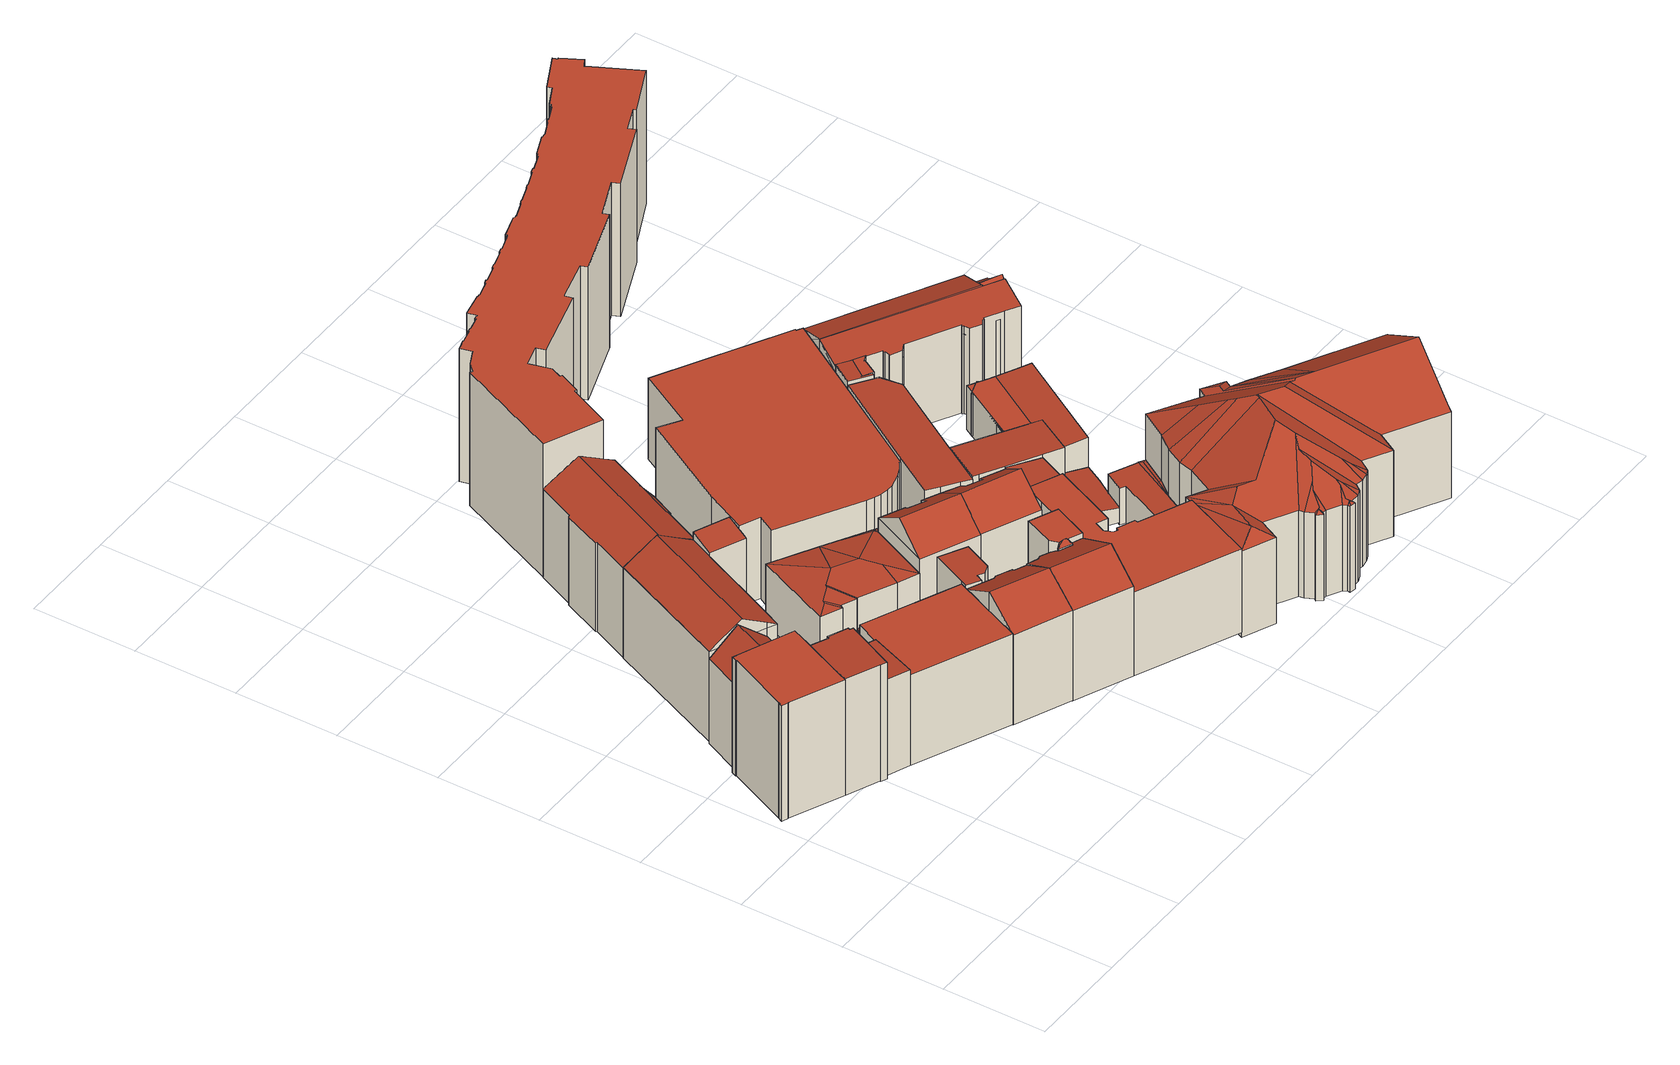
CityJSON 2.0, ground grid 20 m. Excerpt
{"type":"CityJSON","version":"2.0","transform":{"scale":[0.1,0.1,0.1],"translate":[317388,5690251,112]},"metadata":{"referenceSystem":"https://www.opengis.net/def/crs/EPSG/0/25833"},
"CityObjects":{
"building1":{"type":"Building","attributes":{"Gemeindeschluessel":14713000,"Geometrietyp2DReferenz":"3000","function":"31001_9998","roofType":"9999"},"children":["building1-1","building1-2","building1-3","building1-4"]},
"building1-1":{"type":"BuildingPart","attributes":{"Dachtyp_tdc":"tdcPolyFlatRoof","Dachneigung":0,"QualitaetDacherkennung":44,"Geometrietyp2DReferenz":"3000","roofType":"1000","measuredHeight":24.55},"parents":["building1"],"geometry":[{"type":"MultiSurface","lod":"2","boundaries":[[[0,1,2,3]],[[1,4,5,2]],[[4,6,7,5]],[[6,8,9,7]],[[8,10,11,9]],[[10,12,13,11]],[[12,14,15,13]],[[14,16,17,15]],[[16,18,19,20,17]],[[16,14,12,10,8,6,4,1,0,21,22,23,18]],[[20,24,25,3,2,5,7,9,11,13,15,17]],[[23,22,26,25,24,27]],[[27,28,19,18,23]],[[27,24,20,19]],[[27,19,28]],[[21,26,22]],[[3,25,26,21,0]]],"semantics":{"surfaces":[{"type":"WallSurface"},{"type":"RoofSurface"},{"type":"GroundSurface"},{"type":"ClosureSurface"}],"values":[0,0,0,0,0,0,0,0,0,1,2,0,0,3,3,0,3]}}]},
"building1-2":{"type":"BuildingPart","attributes":{"Dachtyp_tdc":"tdcGableRoof","Dachneigung":41.29,"QualitaetDacherkennung":64,"Geometrietyp2DReferenz":"3000","roofType":"3100","measuredHeight":22.86},"parents":["building1"],"geometry":[{"type":"MultiSurface","lod":"2","boundaries":[[[19,29,30,20]],[[29,31,32,30]],[[31,27,24,32]],[[31,29,33]],[[29,19,28,33]],[[27,31,33,28]],[[20,30,32,24]],[[20,24,27,19]],[[19,27,28]]],"semantics":{"surfaces":[{"type":"WallSurface"},{"type":"RoofSurface"},{"type":"GroundSurface"},{"type":"ClosureSurface"}],"values":[0,0,0,0,1,1,2,3,3]}}]},
"building1-3":{"type":"BuildingPart","attributes":{"Dachtyp_tdc":"tdcPolyFlatRoof","Dachneigung":3.99,"QualitaetDacherkennung":60,"Geometrietyp2DReferenz":"3000","roofType":"2100","measuredHeight":20.36},"parents":["building1"],"geometry":[{"type":"MultiSurface","lod":"2","boundaries":[[[34,35,36,37]],[[35,38,39,36]],[[38,40,41,39]],[[40,38,35,34]],[[37,36,39,41]],[[34,37,41,40]]],"semantics":{"surfaces":[{"type":"WallSurface"},{"type":"RoofSurface"},{"type":"GroundSurface"},{"type":"ClosureSurface"}],"values":[0,0,0,1,2,3]}}]},
"building1-4":{"type":"BuildingPart","attributes":{"Dachtyp_tdc":"tdcPolyFlatRoof","Dachneigung":3.38,"QualitaetDacherkennung":65,"Geometrietyp2DReferenz":"3000","roofType":"2100","measuredHeight":24.76},"parents":["building1"],"geometry":[{"type":"MultiSurface","lod":"2","boundaries":[[[26,42,43,25]],[[42,44,45,43]],[[44,46,47,45]],[[46,48,49,47]],[[48,50,34,37,49]],[[51,52,53,41,40]],[[52,54,55,53]],[[54,56,57,55]],[[56,58,0,3,57]],[[58,56,54,52,51,50,48,46,44,42,26,21]],[[25,43,45,47,49,37,41,53,55,57,3]],[[40,34,50,51]],[[40,41,37,34]],[[21,0,58]],[[26,25,3,0,21]]],"semantics":{"surfaces":[{"type":"WallSurface"},{"type":"RoofSurface"},{"type":"GroundSurface"},{"type":"ClosureSurface"}],"values":[0,0,0,0,0,0,0,0,0,1,2,0,3,0,3]}}]},
"building2":{"type":"Building","attributes":{"Gemeindeschluessel":14713000,"Geometrietyp2DReferenz":"3000","function":"31001_9998","roofType":"9999"},"children":["building2-1","building2-2"]},
"building2-1":{"type":"BuildingPart","attributes":{"Dachtyp_tdc":"tdcGableRoof","Dachneigung":30.17,"QualitaetDacherkennung":68,"Geometrietyp2DReferenz":"3000","roofType":"3100","measuredHeight":23.19},"parents":["building2"],"geometry":[{"type":"MultiSurface","lod":"2","boundaries":[[[59,60,61,62]],[[63,64,65,66]],[[64,67,68,65]],[[67,69,70,68]],[[69,71,72,70]],[[71,59,62,72]],[[73,74,75,76]],[[77,78,63,60,76,75,79]],[[67,77,79,69]],[[69,79,75,74,71]],[[63,78,64]],[[64,78,77,67]],[[71,74,73,59]],[[59,73,76,60]],[[62,61,66,65,68,70,72]],[[66,61,60,63]]],"semantics":{"surfaces":[{"type":"WallSurface"},{"type":"RoofSurface"},{"type":"GroundSurface"},{"type":"ClosureSurface"}],"values":[0,0,0,0,0,0,1,1,0,0,0,0,0,0,2,3]}}]},
"building2-2":{"type":"BuildingPart","attributes":{"Dachtyp_tdc":"tdcPolyFlatRoof","Dachneigung":10.16,"QualitaetDacherkennung":54,"Geometrietyp2DReferenz":"3000","roofType":"2100","measuredHeight":20.87},"parents":["building2"],"geometry":[{"type":"MultiSurface","lod":"2","boundaries":[[[80,81,82,61,60]],[[81,83,84,82]],[[83,85,86,84]],[[85,87,88,86]],[[87,89,63,66,88]],[[89,87,85,83,81,80]],[[61,82,84,86,88,66]],[[60,63,89,80]],[[60,61,66,63]]],"semantics":{"surfaces":[{"type":"WallSurface"},{"type":"RoofSurface"},{"type":"GroundSurface"},{"type":"ClosureSurface"}],"values":[0,0,0,0,0,1,2,0,3]}}]},
"building3":{"type":"Building","attributes":{"Gemeindeschluessel":14713000,"Geometrietyp2DReferenz":"3000","function":"31001_9998","roofType":"9999"},"children":["building3-1","building3-2"]},
"building3-1":{"type":"BuildingPart","attributes":{"Dachtyp_tdc":"tdcPolyFlatRoof","Dachneigung":0,"QualitaetDacherkennung":59,"Geometrietyp2DReferenz":"3000","roofType":"1000","measuredHeight":19.38},"parents":["building3"],"geometry":[{"type":"MultiSurface","lod":"2","boundaries":[[[90,91,92,93]],[[91,94,39,92]],[[94,95,36,39]],[[95,96,97,98,36]],[[99,100,101,102,103]],[[100,90,93,101]],[[100,99,96,95,94,91,90]],[[93,92,39,36,98,102,101]],[[103,97,96,99]],[[103,102,98,97]]],"semantics":{"surfaces":[{"type":"WallSurface"},{"type":"RoofSurface"},{"type":"GroundSurface"},{"type":"ClosureSurface"}],"values":[0,0,0,0,0,0,1,2,0,3]}}]},
"building3-2":{"type":"BuildingPart","attributes":{"Dachtyp_tdc":"tdcFreeFormRoof","Dachneigung":74.97,"QualitaetDacherkennung":23,"Geometrietyp2DReferenz":"3000","roofType":"5000","measuredHeight":18.28},"parents":["building3"],"geometry":[{"type":"MultiSurface","lod":"2","boundaries":[[[104,105,106,107]],[[105,103,102,106]],[[97,108,109,98]],[[108,104,107,109]],[[110,108,97]],[[111,112,110,97,103]],[[111,103,105]],[[112,111,105,104]],[[110,112,104,108]],[[107,106,102,98,109]],[[98,102,103,97]]],"semantics":{"surfaces":[{"type":"WallSurface"},{"type":"RoofSurface"},{"type":"GroundSurface"},{"type":"ClosureSurface"}],"values":[0,0,0,0,0,1,1,1,1,2,3]}}]},
"building4":{"type":"Building","attributes":{"Gemeindeschluessel":14713000,"Geometrietyp2DReferenz":"3000","function":"31001_9998","roofType":"9999"},"children":["building4-1","building4-2"]},
"building4-1":{"type":"BuildingPart","attributes":{"Dachtyp_tdc":"tdcGableRoof","Dachneigung":31.25,"QualitaetDacherkennung":63,"Geometrietyp2DReferenz":"3000","roofType":"3100","measuredHeight":23.43},"parents":["building4"],"geometry":[{"type":"MultiSurface","lod":"2","boundaries":[[[113,114,115,116]],[[114,117,118,115]],[[117,119,120,118]],[[119,121,122,120]],[[121,123,124,122]],[[123,125,126,124]],[[125,127,128,126]],[[127,129,130,128]],[[129,131,132,130]],[[131,133,134,132]],[[135,113,116,136]],[[131,129,127,125]],[[125,123,121,119,117,114,113,135,133,131]],[[116,115,118,120,122,124,126,128,130,132,134,136]],[[136,134,133,135]]],"semantics":{"surfaces":[{"type":"WallSurface"},{"type":"RoofSurface"},{"type":"GroundSurface"},{"type":"ClosureSurface"}],"values":[0,0,0,0,0,0,0,0,0,0,0,1,1,2,3]}}]},
"building4-2":{"type":"BuildingPart","attributes":{"Dachtyp_tdc":"tdcPolyFlatRoof","Dachneigung":3.69,"QualitaetDacherkennung":43,"Geometrietyp2DReferenz":"3000","roofType":"2100","measuredHeight":19.86},"parents":["building4"],"geometry":[{"type":"MultiSurface","lod":"2","boundaries":[[[137,138,139,140]],[[138,141,142,139]],[[141,143,144,142]],[[143,145,135,136,144]],[[146,147,148,134,133]],[[147,149,150,148]],[[149,137,140,150]],[[149,147,146,145,143,141,138,137]],[[140,139,142,144,136,134,148,150]],[[133,135,145,146]],[[133,134,136,135]]],"semantics":{"surfaces":[{"type":"WallSurface"},{"type":"RoofSurface"},{"type":"GroundSurface"},{"type":"ClosureSurface"}],"values":[0,0,0,0,0,0,0,1,2,0,3]}}]},
"building5":{"type":"Building","attributes":{"Gemeindeschluessel":14713000,"Geometrietyp2DReferenz":"3000","function":"31001_9998","roofType":"9999"},"children":["building5-1","building5-2"]},
"building5-1":{"type":"BuildingPart","attributes":{"Dachtyp_tdc":"tdcGableRoof","Dachneigung":29.19,"QualitaetDacherkennung":78,"Geometrietyp2DReferenz":"3000","roofType":"3100","measuredHeight":22.83},"parents":["building5"],"geometry":[{"type":"MultiSurface","lod":"2","boundaries":[[[151,152,153,154]],[[152,155,156,153]],[[157,158,159,160,161,162,163,164]],[[164,165,166,167,155,152,151,157]],[[156,168,169,170,171,172,173,174,175,176,177,178,154,153]],[[166,165,170,169,179]],[[165,164,171,170]],[[164,163,172,171]],[[163,162,173,172]],[[162,161,174,173]],[[161,160,175,174]],[[160,159,176,175]],[[159,158,177,176]],[[158,157,178,177]],[[157,151,154,178]],[[167,168,156,155]],[[166,179,167]],[[179,169,168,167]]],"semantics":{"surfaces":[{"type":"WallSurface"},{"type":"RoofSurface"},{"type":"GroundSurface"},{"type":"ClosureSurface"}],"values":[0,0,1,1,2,0,0,0,0,0,0,0,0,0,0,3,0,3]}}]},
"building5-2":{"type":"BuildingPart","attributes":{"Dachtyp_tdc":"tdcPolyFlatRoof","Dachneigung":50.46,"QualitaetDacherkennung":59,"Geometrietyp2DReferenz":"3000","roofType":"2100","measuredHeight":18.9},"parents":["building5"],"geometry":[{"type":"MultiSurface","lod":"2","boundaries":[[[180,181,182,183]],[[181,179,169,182]],[[155,184,156]],[[184,185,186,156]],[[185,187,188,186]],[[187,189,190,188]],[[189,191,192,190]],[[191,180,183,192]],[[191,189,187,185,184,155,167,179,181,180]],[[183,182,169,168,156,186,188,190,192]],[[168,169,179,167]],[[156,168,167,155]]],"semantics":{"surfaces":[{"type":"WallSurface"},{"type":"RoofSurface"},{"type":"GroundSurface"},{"type":"ClosureSurface"}],"values":[0,0,0,0,0,0,0,0,1,2,3,3]}}]},
"building6":{"type":"Building","attributes":{"Dachtyp_tdc":"tdcPolyFlatRoof","Gemeindeschluessel":14713000,"Dachneigung":10.95,"QualitaetDacherkennung":73,"Geometrietyp2DReferenz":"3000","function":"31001_9998","roofType":"2100","measuredHeight":4.01},"geometry":[{"type":"MultiSurface","lod":"2","boundaries":[[[193,194,195,196]],[[194,197,198,195]],[[197,199,200,198]],[[199,201,202,200]],[[201,193,196,202]],[[201,199,197,194,193]],[[196,195,198,200,202]]],"semantics":{"surfaces":[{"type":"WallSurface"},{"type":"RoofSurface"},{"type":"GroundSurface"}],"values":[0,0,0,0,0,1,2]}}]},
"building7":{"type":"Building","attributes":{"Dachtyp_tdc":"tdcFreeFormRoof","Gemeindeschluessel":14713000,"Dachneigung":10.77,"QualitaetDacherkennung":21,"Geometrietyp2DReferenz":"3000","function":"31001_9998","roofType":"5000","measuredHeight":14.14},"geometry":[{"type":"MultiSurface","lod":"2","boundaries":[[[203,204,205,198]],[[204,206,207,205]],[[206,208,209,207]],[[208,210,211,209]],[[210,212,213,211]],[[212,214,215,213]],[[214,216,217,215]],[[216,218,219,217]],[[218,220,221,219]],[[220,222,223,221]],[[222,224,200,223]],[[224,203,198,200]],[[225,226,227,224,222]],[[228,225,222,220]],[[228,220,218]],[[218,225,228]],[[216,225,218]],[[216,226,225]],[[216,229,226]],[[229,216,214]],[[230,231,232,233,229,214,212]],[[230,212,210]],[[231,230,210,208]],[[232,231,208,206]],[[233,232,206,204]],[[227,226,229,233,204,203]],[[227,203,224]],[[198,205,207,209,211,213,215,217,219,221,223,200]]],"semantics":{"surfaces":[{"type":"WallSurface"},{"type":"RoofSurface"},{"type":"GroundSurface"}],"values":[0,0,0,0,0,0,0,0,0,0,0,0,1,1,1,1,1,1,1,1,1,1,1,1,1,1,1,2]}}]},
"building8":{"type":"Building","attributes":{"Gemeindeschluessel":14713000,"Geometrietyp2DReferenz":"3000","function":"31001_9998","roofType":"9999"},"children":["building8-1","building8-2"]},
"building8-1":{"type":"BuildingPart","attributes":{"Dachtyp_tdc":"tdcPolyFlatRoof","Dachneigung":0,"QualitaetDacherkennung":51,"Geometrietyp2DReferenz":"3000","roofType":"1000","measuredHeight":19.72},"parents":["building8"],"geometry":[{"type":"MultiSurface","lod":"2","boundaries":[[[234,235,236,237]],[[235,238,239,240,236]],[[241,242,243]],[[241,244,245,242]],[[244,246,247,245]],[[246,234,237,247]],[[246,244,241,238,235,234]],[[237,236,240,242,245,247]],[[243,239,238,241]],[[243,242,240,239]]],"semantics":{"surfaces":[{"type":"WallSurface"},{"type":"RoofSurface"},{"type":"GroundSurface"},{"type":"ClosureSurface"}],"values":[0,0,0,0,0,0,1,2,0,3]}}]},
"building8-2":{"type":"BuildingPart","attributes":{"Dachtyp_tdc":"tdcGableRoof","Dachneigung":29.68,"QualitaetDacherkennung":62,"Geometrietyp2DReferenz":"3000","roofType":"3100","measuredHeight":23.54},"parents":["building8"],"geometry":[{"type":"MultiSurface","lod":"2","boundaries":[[[248,249,250,251]],[[249,252,253,250]],[[252,254,255,253]],[[254,256,257,255]],[[256,258,259,257]],[[258,243,242,259]],[[239,260,261,240]],[[260,262,263,261]],[[262,264,265,263]],[[264,266,267,265]],[[266,268,269,267]],[[268,270,271,269]],[[270,248,251,271]],[[266,264,262,260]],[[260,239,243,258,256,254,252,249,248,270,268,266]],[[251,250,253,255,257,259,242,240,261,263,265,267,269,271]],[[240,242,243,239]]],"semantics":{"surfaces":[{"type":"WallSurface"},{"type":"RoofSurface"},{"type":"GroundSurface"},{"type":"ClosureSurface"}],"values":[0,0,0,0,0,0,0,0,0,0,0,0,0,1,1,2,3]}}]},
"building9":{"type":"Building","attributes":{"Dachtyp_tdc":"tdcFreeFormRoof","Gemeindeschluessel":14713000,"Dachneigung":52.83,"QualitaetDacherkennung":19,"Geometrietyp2DReferenz":"3000","function":"31001_9998","roofType":"5000","measuredHeight":20.57},"geometry":[{"type":"MultiSurface","lod":"2","boundaries":[[[244,241,272,273]],[[241,274,275,272]],[[274,276,277,275]],[[276,278,279,277]],[[278,244,273,279]],[[280,278,276]],[[281,282,280,276,274]],[[281,274,241]],[[282,281,241,244]],[[280,282,244,278]],[[273,272,275,277,279]]],"semantics":{"surfaces":[{"type":"WallSurface"},{"type":"RoofSurface"},{"type":"GroundSurface"}],"values":[0,0,0,0,0,1,1,1,1,1,2]}}]},
"building10":{"type":"Building","attributes":{"Dachtyp_tdc":"tdcFreeFormRoof","Gemeindeschluessel":14713000,"Dachneigung":35.75,"QualitaetDacherkennung":71,"Geometrietyp2DReferenz":"3000","function":"31001_9998","roofType":"5000","measuredHeight":20.52},"geometry":[{"type":"MultiSurface","lod":"2","boundaries":[[[283,284,285,286]],[[284,287,288,285]],[[287,289,290,288]],[[289,291,292,290]],[[291,293,294,292]],[[293,295,296,294]],[[295,297,298,296]],[[297,299,300,298]],[[299,301,302,300]],[[301,283,286,302]],[[297,303,304,299]],[[303,295,293,291,289,287,284,283,301,304]],[[301,299,304]],[[297,295,303]],[[286,285,288,290,292,294,296,298,300,302]]],"semantics":{"surfaces":[{"type":"WallSurface"},{"type":"RoofSurface"},{"type":"GroundSurface"}],"values":[0,0,0,0,0,0,0,0,0,0,1,1,0,0,2]}}]},
"building11":{"type":"Building","attributes":{"Dachtyp_tdc":"tdcGableRoof","Gemeindeschluessel":14713000,"Dachneigung":0,"QualitaetDacherkennung":0,"Geometrietyp2DReferenz":"3000","BezugspunktDach":"2000","function":"31001_9998","measuredHeight":17.87},"geometry":[{"type":"MultiSurface","lod":"2","boundaries":[[[305,306,307,308,309,310,311,312,313,314,315,316,317,318,319]],[[319,318,320,321]],[[318,317,322,320]],[[317,316,323,322]],[[316,315,324,323]],[[315,314,325,324]],[[314,313,326,325]],[[313,312,327,326]],[[312,311,328,327]],[[311,310,329,328]],[[310,309,330,329]],[[309,308,263,330]],[[308,307,236,263]],[[307,306,331,236]],[[306,305,332,331]],[[305,319,321,332]],[[321,320,322,323,324,325,326,327,328,329,330,263,236,331,332]]],"semantics":{"surfaces":[{"type":"RoofSurface"},{"type":"WallSurface"},{"type":"GroundSurface"}],"values":[0,1,1,1,1,1,1,1,1,1,1,1,1,1,1,1,2]}}]},
"building12":{"type":"Building","attributes":{"Dachtyp_tdc":"tdcFreeFormRoof","Gemeindeschluessel":14713000,"Dachneigung":34.62,"QualitaetDacherkennung":72,"Geometrietyp2DReferenz":"3000","function":"31001_9998","roofType":"5000","measuredHeight":20.4},"geometry":[{"type":"MultiSurface","lod":"2","boundaries":[[[333,334,335,336]],[[334,337,338,335]],[[337,339,340,338]],[[339,341,342,340]],[[341,343,344,342]],[[343,345,346,344]],[[345,347,348,346]],[[347,349,350,348]],[[349,333,336,350]],[[345,343,351,352,303]],[[353,354,355,356,295,303,352,357]],[[337,353,357,339]],[[339,357,352,351,341]],[[345,303,295,347]],[[347,295,356,349]],[[349,356,355,333]],[[334,354,353,337]],[[341,351,343]],[[333,355,354,334]],[[336,335,338,340,342,344,346,348,350]]],"semantics":{"surfaces":[{"type":"WallSurface"},{"type":"RoofSurface"},{"type":"GroundSurface"}],"values":[0,0,0,0,0,0,0,0,0,1,1,0,0,0,0,0,0,0,0,2]}}]},
"building13":{"type":"Building","attributes":{"Dachtyp_tdc":"tdcPolyFlatRoof","Gemeindeschluessel":14713000,"Dachneigung":0,"QualitaetDacherkennung":45,"Geometrietyp2DReferenz":"3000","function":"31001_2461","roofType":"1000","measuredHeight":17.21},"geometry":[{"type":"MultiSurface","lod":"2","boundaries":[[[358,359,360,361]],[[359,362,363,360]],[[362,364,365,363]],[[364,366,367,365]],[[366,368,369,367]],[[368,370,371,369]],[[370,372,373,371]],[[372,374,375,373]],[[374,376,377,375]],[[376,378,379,377]],[[378,380,381,379]],[[380,382,383,381]],[[382,384,385,383]],[[384,386,387,385]],[[386,388,389,387]],[[388,390,391,389]],[[390,392,393,391]],[[392,394,395,393]],[[394,358,361,395]],[[394,392,390,388,386,384,382,380,378,376,374,372,370,368,366,364,362,359,358]],[[361,360,363,365,367,369,371,373,375,377,379,381,383,385,387,389,391,393,395]]],"semantics":{"surfaces":[{"type":"WallSurface"},{"type":"RoofSurface"},{"type":"GroundSurface"}],"values":[0,0,0,0,0,0,0,0,0,0,0,0,0,0,0,0,0,0,0,1,2]}}]},
"building14":{"type":"Building","attributes":{"Dachtyp_tdc":"tdcPolyFlatRoof","Gemeindeschluessel":14713000,"Dachneigung":4.8,"QualitaetDacherkennung":75,"Geometrietyp2DReferenz":"3000","function":"31001_9998","roofType":"2100","measuredHeight":17.57},"geometry":[{"type":"MultiSurface","lod":"2","boundaries":[[[396,397,398,399]],[[397,400,321,398]],[[400,401,332,321]],[[401,396,399,332]],[[401,400,397,396]],[[399,398,321,332]]],"semantics":{"surfaces":[{"type":"WallSurface"},{"type":"RoofSurface"},{"type":"GroundSurface"}],"values":[0,0,0,0,1,2]}}]},
"building15":{"type":"Building","attributes":{"Gemeindeschluessel":14713000,"Geometrietyp2DReferenz":"3000","function":"31001_3211","roofType":"9999"},"children":["building15-1","building15-2"]},
"building15-1":{"type":"BuildingPart","attributes":{"Dachtyp_tdc":"tdcPolyFlatRoof","Dachneigung":5.21,"QualitaetDacherkennung":65,"Geometrietyp2DReferenz":"3000","roofType":"2100","measuredHeight":8.31},"parents":["building15"],"geometry":[{"type":"MultiSurface","lod":"2","boundaries":[[[402,403,404,405,406,407,408,409,410]],[[411,412,404,403]],[[412,413,405,404]],[[413,414,406,405]],[[414,415,407,406]],[[415,416,408,407]],[[416,417,409,408]],[[417,418,410,409]],[[418,419,402,410]],[[418,417,416,415,414,413,412,411,419]],[[403,402,419,411]]],"semantics":{"surfaces":[{"type":"GroundSurface"},{"type":"WallSurface"},{"type":"RoofSurface"},{"type":"ClosureSurface"}],"values":[0,1,1,1,1,1,1,1,1,2,3]}}]},
"building15-2":{"type":"BuildingPart","attributes":{"Dachtyp_tdc":"tdcFreeFormRoof","Dachneigung":14.09,"QualitaetDacherkennung":25,"Geometrietyp2DReferenz":"3000","roofType":"5000","measuredHeight":8.42},"parents":["building15"],"geometry":[{"type":"MultiSurface","lod":"2","boundaries":[[[420,421,422,402,419]],[[421,423,424,422]],[[423,425,411,403,424]],[[426,425,423]],[[427,426,423,421]],[[427,421,420]],[[426,427,420,425]],[[402,422,424,403]],[[419,411,425,420]],[[419,402,403,411]]],"semantics":{"surfaces":[{"type":"WallSurface"},{"type":"RoofSurface"},{"type":"GroundSurface"},{"type":"ClosureSurface"}],"values":[0,0,0,1,1,1,1,2,0,3]}}]},
"building16":{"type":"Building","attributes":{"Dachtyp_tdc":"tdcPolyFlatRoof","Gemeindeschluessel":14713000,"Dachneigung":6.51,"QualitaetDacherkennung":71,"Geometrietyp2DReferenz":"3000","function":"31001_9998","roofType":"2100","measuredHeight":4.11},"geometry":[{"type":"MultiSurface","lod":"2","boundaries":[[[428,429,430,431]],[[429,432,433,430]],[[432,434,435,433]],[[434,436,437,435]],[[436,438,439,437]],[[438,440,441,439]],[[440,428,431,441]],[[440,438,436,434,432,429,428]],[[431,430,433,435,437,439,441]]],"semantics":{"surfaces":[{"type":"WallSurface"},{"type":"RoofSurface"},{"type":"GroundSurface"}],"values":[0,0,0,0,0,0,0,1,2]}}]},
"building17":{"type":"Building","attributes":{"Gemeindeschluessel":14713000,"Geometrietyp2DReferenz":"3000","function":"31001_9998","roofType":"9999"},"children":["building17-1","building17-2","building17-3","building17-4","building17-5","building17-6"]},
"building17-1":{"type":"BuildingPart","attributes":{"Dachtyp_tdc":"tdcPolyFlatRoof","Dachneigung":2.87,"QualitaetDacherkennung":60,"Geometrietyp2DReferenz":"3000","roofType":"2100","measuredHeight":8.93},"parents":["building17"],"geometry":[{"type":"MultiSurface","lod":"2","boundaries":[[[442,443,444,445]],[[443,446,447,444]],[[446,448,449,447]],[[448,450,451,449]],[[448,446,443,442,452,450]],[[451,453,445,444,447,449]],[[452,453,451,450]],[[442,445,453,452]]],"semantics":{"surfaces":[{"type":"WallSurface"},{"type":"RoofSurface"},{"type":"GroundSurface"},{"type":"ClosureSurface"}],"values":[0,0,0,0,1,2,3,3]}}]},
"building17-2":{"type":"BuildingPart","attributes":{"Dachtyp_tdc":"tdcPolyFlatRoof","Dachneigung":4.31,"QualitaetDacherkennung":75,"Geometrietyp2DReferenz":"3000","roofType":"2100","measuredHeight":19.09},"parents":["building17"],"geometry":[{"type":"MultiSurface","lod":"2","boundaries":[[[454,455,456,457,458,459]],[[460,461,462,463]],[[461,464,465,466,462]],[[464,461,460,467,455,454]],[[458,457,463,462,466]],[[467,456,455]],[[460,463,457,456,467]],[[459,465,464,454]],[[459,458,466,465]]],"semantics":{"surfaces":[{"type":"WallSurface"},{"type":"RoofSurface"},{"type":"GroundSurface"},{"type":"ClosureSurface"}],"values":[0,0,0,1,2,0,3,0,3]}}]},
"building17-3":{"type":"BuildingPart","attributes":{"Dachtyp_tdc":"tdcGableRoof","Dachneigung":34.98,"QualitaetDacherkennung":58,"Geometrietyp2DReferenz":"3000","roofType":"3100","measuredHeight":19.78},"parents":["building17"],"geometry":[{"type":"MultiSurface","lod":"2","boundaries":[[[468,469,470,471]],[[472,473,474,475,476]],[[476,456,467,460,477,478,479,480,481,482,483,484,485,486,487,488,489,490,491,469,468,492,472]],[[470,493,494,495,496,497,498,499,500,501,502,503,504,505,506,507,463,457,508,509,510,511,512,513,471]],[[469,491,493,470]],[[491,490,494,493]],[[490,489,495,494]],[[489,488,496,495]],[[488,487,497,496]],[[487,486,498,497]],[[486,485,499,498]],[[485,484,500,499]],[[484,483,501,500]],[[483,482,502,501]],[[482,481,503,502]],[[481,480,504,503]],[[480,479,505,504]],[[479,478,506,505]],[[478,477,507,506]],[[477,460,463,507]],[[456,476,508,457]],[[476,475,509,508]],[[475,474,510,509]],[[474,473,511,510]],[[473,472,512,511]],[[472,492,513,512]],[[492,468,471,513]],[[457,463,460,467,456]]],"semantics":{"surfaces":[{"type":"WallSurface"},{"type":"RoofSurface"},{"type":"GroundSurface"},{"type":"ClosureSurface"}],"values":[0,1,1,2,0,0,0,0,0,0,0,0,0,0,0,0,0,0,0,0,0,0,0,0,0,0,0,3]}}]},
"building17-4":{"type":"BuildingPart","attributes":{"Dachtyp_tdc":"tdcPolyFlatRoof","Dachneigung":4.64,"QualitaetDacherkennung":63,"Geometrietyp2DReferenz":"3000","roofType":"2100","measuredHeight":18.33},"parents":["building17"],"geometry":[{"type":"MultiSurface","lod":"2","boundaries":[[[465,514,515,466]],[[514,516,517,515]],[[516,518,519,517]],[[520,521,522,523]],[[521,524,525,522]],[[524,526,527,525]],[[526,528,529,527]],[[528,459,458,529]],[[459,528,526,524,521,520,518,516,514,465]],[[466,515,517,519,523,522,525,527,529,458]],[[523,519,518,520]],[[465,466,458,459]]],"semantics":{"surfaces":[{"type":"WallSurface"},{"type":"RoofSurface"},{"type":"GroundSurface"},{"type":"ClosureSurface"}],"values":[0,0,0,0,0,0,0,0,1,2,3,3]}}]},
"building17-5":{"type":"BuildingPart","attributes":{"Dachtyp_tdc":"tdcPolyFlatRoof","Dachneigung":2.76,"QualitaetDacherkennung":51,"Geometrietyp2DReferenz":"3000","roofType":"2100","measuredHeight":18.22},"parents":["building17"],"geometry":[{"type":"MultiSurface","lod":"2","boundaries":[[[530,531,442,445,519,518]],[[532,533,534,453]],[[533,535,536,534]],[[535,537,538,536]],[[537,539,540,538]],[[539,541,520,523,540]],[[541,539,537,535,533,532,531,530]],[[519,445,453,534,536,538,540,523]],[[453,452,442,531,532]],[[453,445,442,452]],[[530,518,520,541]],[[518,519,523,520]]],"semantics":{"surfaces":[{"type":"WallSurface"},{"type":"RoofSurface"},{"type":"GroundSurface"},{"type":"ClosureSurface"}],"values":[0,0,0,0,0,0,1,2,0,3,0,3]}}]},
"building17-6":{"type":"BuildingPart","attributes":{"Dachtyp_tdc":"tdcPolyFlatRoof","Dachneigung":3.82,"QualitaetDacherkennung":76,"Geometrietyp2DReferenz":"3000","roofType":"2100","measuredHeight":9.48},"parents":["building17"],"geometry":[{"type":"MultiSurface","lod":"2","boundaries":[[[450,542,543,451]],[[542,544,545,543]],[[544,546,547,545]],[[546,548,549,547]],[[548,452,453,549]],[[548,546,544,542,450,452]],[[451,543,545,547,549,453]],[[450,451,453,452]]],"semantics":{"surfaces":[{"type":"WallSurface"},{"type":"RoofSurface"},{"type":"GroundSurface"},{"type":"ClosureSurface"}],"values":[0,0,0,0,0,1,2,3]}}]},
"building18":{"type":"Building","attributes":{"Dachtyp_tdc":"tdcPolyFlatRoof","Gemeindeschluessel":14713000,"Dachneigung":0,"QualitaetDacherkennung":30,"Geometrietyp2DReferenz":"3000","function":"31001_9998","roofType":"1000","measuredHeight":28.29},"geometry":[{"type":"MultiSurface","lod":"2","boundaries":[[[550,551,552,553]],[[551,554,555,552]],[[554,556,557,555]],[[556,558,559,557]],[[558,560,561,559]],[[560,562,563,561]],[[562,564,565,563]],[[564,566,567,565]],[[566,568,569,567]],[[568,570,571,569]],[[570,572,573,571]],[[572,574,575,573]],[[574,576,577,575]],[[576,578,579,577]],[[578,580,581,579]],[[580,582,583,581]],[[582,584,585,583]],[[582,580,578,576,574,572,570,568,566,564,562,560,558,556,554,551,550,586,587,588,589,590,591,592,593,594,595,596,597,598,599,600,601,602,603,604,605,606,607,608,609,610,611,612,613,614,615,616,617,618,619,620,621,622,623,624,625,626,627,628,629,630,631,632,633,634,635,636,637,638,639,640,641,642,643,644,645,646,647,648,649,650,651,652,653,654,655,656,657,658,659,660,661,662,663,664,665,666,667,668,584]],[[585,669,670,671,672,673,674,675,676,677,678,679,680,681,682,683,684,685,686,687,688,689,690,691,692,693,694,695,696,697,698,699,700,701,702,703,704,705,706,707,708,709,710,711,712,713,714,715,716,717,718,719,720,721,722,723,724,725,726,727,728,729,730,731,732,733,734,735,736,737,738,739,740,741,742,743,744,745,746,747,748,749,750,751,553,552,555,557,559,561,563,565,567,569,571,573,575,577,579,581,583]],[[627,626,711,710]],[[626,625,712,711]],[[625,624,713,712]],[[624,623,714,713]],[[623,622,715,714]],[[622,621,716,715]],[[621,620,717,716]],[[620,619,718,717]],[[619,618,719,718]],[[618,617,720,719]],[[617,616,721,720]],[[616,615,722,721]],[[615,614,723,722]],[[614,613,724,723]],[[613,612,725,724]],[[612,611,726,725]],[[611,610,727,726]],[[610,609,728,727]],[[609,608,729,728]],[[608,607,730,729]],[[607,606,731,730]],[[606,605,732,731]],[[605,604,733,732]],[[604,603,734,733]],[[603,602,735,734]],[[602,601,736,735]],[[601,600,737,736]],[[600,599,738,737]],[[599,598,739,738]],[[598,597,740,739]],[[597,596,741,740]],[[596,595,742,741]],[[595,594,743,742]],[[594,593,744,743]],[[593,592,745,744]],[[592,591,746,745]],[[591,590,747,746]],[[590,589,748,747]],[[589,588,749,748]],[[584,668,669,585]],[[668,667,670,669]],[[667,666,671,670]],[[666,665,672,671]],[[665,664,673,672]],[[664,663,674,673]],[[663,662,675,674]],[[662,661,676,675]],[[661,660,677,676]],[[660,659,678,677]],[[659,658,679,678]],[[658,657,680,679]],[[657,656,681,680]],[[656,655,682,681]],[[655,654,683,682]],[[654,653,684,683]],[[653,652,685,684]],[[652,651,686,685]],[[651,650,687,686]],[[650,649,688,687]],[[649,648,689,688]],[[648,647,690,689]],[[647,646,691,690]],[[646,645,692,691]],[[645,644,693,692]],[[644,643,694,693]],[[643,642,695,694]],[[642,641,696,695]],[[641,640,697,696]],[[640,639,698,697]],[[639,638,699,698]],[[638,637,700,699]],[[637,636,701,700]],[[636,635,702,701]],[[635,634,703,702]],[[634,633,704,703]],[[633,632,705,704]],[[632,631,706,705]],[[631,630,707,706]],[[630,629,708,707]],[[629,628,709,708]],[[628,627,710,709]],[[588,587,750,749]],[[587,586,751,750]],[[586,550,553,751]]],"semantics":{"surfaces":[{"type":"WallSurface"},{"type":"RoofSurface"},{"type":"GroundSurface"}],"values":[0,0,0,0,0,0,0,0,0,0,0,0,0,0,0,0,0,1,2,0,0,0,0,0,0,0,0,0,0,0,0,0,0,0,0,0,0,0,0,0,0,0,0,0,0,0,0,0,0,0,0,0,0,0,0,0,0,0,0,0,0,0,0,0,0,0,0,0,0,0,0,0,0,0,0,0,0,0,0,0,0,0,0,0,0,0,0,0,0,0,0,0,0,0,0,0,0,0,0,0,0,0,0]}}]},
"building19":{"type":"Building","attributes":{"Dachtyp_tdc":"tdcFreeFormRoof","Gemeindeschluessel":14713000,"Dachneigung":34,"QualitaetDacherkennung":4,"Geometrietyp2DReferenz":"3000","function":"31001_3211","roofType":"5000","measuredHeight":27.47},"geometry":[{"type":"MultiSurface","lod":"2","boundaries":[[[752,753,754,755]],[[753,756,757,754]],[[756,758,759,757]],[[758,760,761,759]],[[760,762,763,761]],[[762,764,765,763]],[[764,766,767,765]],[[766,768,769,767]],[[768,770,771,769]],[[770,772,773,771]],[[772,774,775,773]],[[774,776,777,775]],[[776,778,779,777]],[[778,780,781,779]],[[780,782,783,781]],[[782,784,785,783]],[[784,786,787,785]],[[786,788,789,787]],[[788,790,791,789]],[[790,792,793,791]],[[792,794,795,793]],[[794,796,797,795]],[[796,798,799,797]],[[798,800,801,799]],[[800,802,803,801]],[[802,804,805,803]],[[804,806,807,805]],[[806,808,809,807]],[[808,810,811,809]],[[810,812,813,811]],[[812,814,815,813]],[[814,816,817,815]],[[816,818,819,817]],[[818,820,821,819]],[[820,822,823,821]],[[822,824,825,823]],[[824,826,827,825]],[[826,828,829,827]],[[828,830,831,829]],[[830,832,833,831]],[[832,834,835,833]],[[834,752,755,835]],[[836,837,832,830]],[[838,836,830,828]],[[839,840,838,828,826]],[[841,842,839,826,824]],[[843,841,824,822]],[[822,844,843]],[[820,844,822]],[[820,845,844]],[[845,820,818]],[[845,818,816]],[[844,845,816,814]],[[846,842,841,843,844,814,812]],[[847,848,849,846,812,810]],[[850,851,847,810,808]],[[852,853,850,808,806]],[[852,806,804]],[[853,852,804,802]],[[851,850,853,802,800]],[[854,855,848,847,851,800,798]],[[856,857,854,798,796]],[[858,856,796,794]],[[858,794,792]],[[857,856,858,792,790]],[[859,855,854,857,790,788]],[[859,788,786]],[[849,848,855,859,786,784]],[[860,846,849,784,782]],[[861,860,782,780]],[[861,780,778]],[[862,840,839,842,846,860,861,778,776]],[[863,862,776,774]],[[864,863,774,772]],[[772,770,865,866,867,868,869,864]],[[866,870,764,762,867]],[[760,867,762]],[[758,867,760]],[[758,868,867]],[[868,758,871]],[[872,871,758,756]],[[872,756,753]],[[869,868,871,872,753,752]],[[837,836,838,840,862,863,864,869,752,834]],[[837,834,832]],[[764,870,766]],[[766,870,866,865,768]],[[768,865,770]],[[755,754,757,759,761,763,765,767,769,771,773,775,777,779,781,783,785,787,789,791,793,795,797,799,801,803,805,807,809,811,813,815,817,819,821,823,825,827,829,831,833,835]]],"semantics":{"surfaces":[{"type":"WallSurface"},{"type":"RoofSurface"},{"type":"GroundSurface"}],"values":[0,0,0,0,0,0,0,0,0,0,0,0,0,0,0,0,0,0,0,0,0,0,0,0,0,0,0,0,0,0,0,0,0,0,0,0,0,0,0,0,0,0,1,1,1,1,1,1,1,1,1,1,1,1,1,1,1,1,1,1,1,1,1,1,1,1,1,1,1,1,1,1,1,1,1,1,1,1,1,1,1,1,1,1,1,0,0,0,2]}}]},
"building20":{"type":"Building","attributes":{"Gemeindeschluessel":14713000,"Dachneigung":90,"Dachorientierung":0,"MittlereTraufHoehe":122.59,"QualitaetDacherkennung":88,"ObjektHoehe":9.25,"BodenHoehe":113.34,"Geometrietyp2DReferenz":"3000","AbsoluteHoehe":122.59,"Dachflaeche":248.47,"function":"31001_9998","roofType":"1000","measuredHeight":9.25,"storeysAboveGround":3},"geometry":[{"type":"MultiSurface","lod":"2","boundaries":[[[873,874,875,876]],[[874,877,878,875]],[[877,879,880,878]],[[879,881,882,880]],[[881,883,884,882]],[[883,885,886,884]],[[885,887,888,886]],[[887,873,876,888]],[[887,885,883,881,879,877,874,873]],[[876,875,878,880,882,884,886,888]]],"semantics":{"surfaces":[{"type":"WallSurface"},{"type":"RoofSurface"},{"type":"GroundSurface"}],"values":[0,0,0,0,0,0,0,0,1,2]}}]},
"building21":{"type":"Building","attributes":{"Gemeindeschluessel":14713000,"Dachneigung":67.88,"Dachorientierung":118.88,"MittlereTraufHoehe":130.8,"QualitaetDacherkennung":71,"ObjektHoehe":19.82,"BodenHoehe":113.49,"Geometrietyp2DReferenz":"3000","AbsoluteHoehe":133.31,"Dachflaeche":431.07,"function":"31001_9998","roofType":"3100","measuredHeight":19.82,"storeysAboveGround":7},"children":["building21-1","building21-2"],"geometry":[{"type":"MultiSurface","lod":"2","boundaries":[[[889,890,496,495]],[[890,891,497,496]],[[891,892,498,497]],[[892,893,499,498]],[[893,894,500,499]],[[894,895,501,500]],[[895,896,502,501]],[[896,897,503,502]],[[897,898,504,503]],[[898,899,505,504]],[[899,900,506,505]],[[900,901,507,506]],[[901,902,463,507]],[[903,904,905,906,907,908,909]],[[909,910,902,901,900,899,898,897,896,895,894,893,892,891,890,889,911,912,913,914,903]],[[463,457,915,509,916,917,918,919,920,493,494,495,496,497,498,499,500,501,502,503,504,505,506,507]],[[910,909,915,457]],[[909,908,509,915]],[[908,907,921,916,509]],[[914,913,920,919,922]],[[913,912,493,920]],[[912,911,494,493]],[[911,889,495,494]],[[457,463,902,910]],[[906,921,907]],[[923,904,903]],[[918,917,905,904,923]],[[917,916,921,906,905]],[[914,922,923,903]],[[918,923,922,919]]],"semantics":{"surfaces":[{"type":"WallSurface"},{"type":"RoofSurface"},{"type":"GroundSurface"},{"type":"ClosureSurface"}],"values":[0,0,0,0,0,0,0,0,0,0,0,0,0,1,1,2,0,0,0,0,0,0,0,3,0,0,3,3,0,3]}}]},
"building21-1":{"type":"BuildingPart","attributes":{"Dachneigung":48.52,"Dachorientierung":117.63,"MittlereTraufHoehe":129.92,"QualitaetDacherkennung":75,"BodenHoehe":113.49,"ObjektTeilHoehe":19.82,"Geometrietyp2DReferenz":"3000","AbsoluteHoehe":133.32,"Dachflaeche":65.45,"roofType":"3100","measuredHeight":19.82,"storeysAboveGround":7},"parents":["building21"],"geometry":[{"type":"MultiSurface","lod":"2","boundaries":[[[921,924,511,916]],[[924,925,926,511]],[[925,927,928,926]],[[927,922,919,928]],[[925,924,921,906,929]],[[929,904,923,922,927,925]],[[919,918,917,916,511,926,928]],[[905,904,929]],[[917,918,923,904,905]],[[918,919,922,923]],[[906,905,929]],[[917,905,906,921,916]]],"semantics":{"surfaces":[{"type":"WallSurface"},{"type":"RoofSurface"},{"type":"GroundSurface"},{"type":"ClosureSurface"}],"values":[0,0,0,0,1,1,2,0,3,3,0,3]}}]},
"building21-2":{"type":"BuildingPart","attributes":{"Dachneigung":90,"Dachorientierung":0,"MittlereTraufHoehe":132.42,"QualitaetDacherkennung":98,"BodenHoehe":113.49,"ObjektTeilHoehe":18.93,"Geometrietyp2DReferenz":"3000","AbsoluteHoehe":132.42,"Dachflaeche":22.48,"roofType":"1000","measuredHeight":18.93,"storeysAboveGround":6},"parents":["building21"],"geometry":[{"type":"MultiSurface","lod":"2","boundaries":[[[930,931,932,933]],[[931,934,910,457,932]],[[935,936,937,463,902]],[[936,930,933,937]],[[936,935,934,931,930]],[[933,932,457,463,937]],[[902,910,934,935]],[[902,463,457,910]]],"semantics":{"surfaces":[{"type":"WallSurface"},{"type":"RoofSurface"},{"type":"GroundSurface"},{"type":"ClosureSurface"}],"values":[0,0,0,0,1,2,0,3]}}]}
},
"vertices":[
[120,406,268],[19,451,268],[19,451,22],[120,406,22],[18,451,268],[18,451,22],[6,456,268],[6,456,22],[10,465,268],[10,465,22],[11,465,268],[11,465,22],[63,583,268],[63,583,22],[63,585,268],[63,585,22],[67,594,268],[67,594,22],[74,591,268],[74,591,202],[74,591,22],[133,437,268],[165,509,268],[181,546,268],[181,546,22],[165,509,22],[165,509,263],[181,546,199],[127,569,251],
[109,668,202],[109,668,22],[214,622,199],[214,622,22],[160,645,251],
[245,473,219],[286,455,219],[286,455,22],[245,473,22],[244,359,226],[244,359,22],[197,379,226],[197,379,22],
[201,492,263],[201,492,22],[203,496,263],[203,496,22],[241,480,263],[241,480,22],[239,476,263],[239,476,22],[245,473,263],[197,379,270],[194,372,270],[194,372,22],[183,377,270],[183,377,22],[183,378,270],[183,378,22],[120,406,270],
[213,907,217],[338,851,217],[338,851,26],[213,907,26],[317,804,217],[245,644,217],[245,644,26],[317,804,26],[231,614,217],[231,614,26],[214,622,217],[214,622,26],[109,668,217],[109,668,26],[213,907,218],[109,668,218],[169,642,258],[275,880,258],[231,614,218],[245,644,218],[214,622,229],
[338,851,234],[342,850,234],[342,850,26],[404,823,234],[404,823,26],[385,781,226],[385,781,26],[382,775,225],[382,775,26],[317,804,225],
[489,420,215],[427,277,215],[427,277,22],[489,420,22],[244,359,215],[286,455,215],[307,501,215],[307,501,186],[307,501,22],[406,457,215],[448,438,215],[448,438,22],[406,457,22],[406,457,186],
[401,470,186],[408,461,186],[408,461,22],[401,470,22],[311,510,186],[311,510,22],[309,505,204],[405,460,195],[398,466,204],
[534,385,213],[546,390,206],[546,390,21],[534,385,21],[565,382,206],[565,382,21],[571,374,210],[571,374,21],[571,369,212],[571,369,21],[592,359,212],[592,359,21],[563,295,255],[563,295,21],[535,230,212],[535,230,21],[427,277,212],[427,277,21],[455,343,255],[455,343,21],[484,408,212],[484,408,21],[512,395,212],[512,395,21],
[575,464,216],[551,409,216],[551,409,21],[575,464,21],[533,402,216],[533,402,21],[518,408,218],[518,408,21],[512,395,218],[484,408,220],[489,420,220],[489,420,21],[520,489,220],[520,489,21],
[422,1084,228],[442,1075,216],[442,1075,27],[422,1084,27],[410,1004,216],[410,1004,27],[378,1104,255],[314,1132,216],[281,1058,216],[277,1057,214],[245,982,215],[246,980,216],[213,907,216],[277,878,255],[342,850,216],[377,927,216],[376,927,216],[376,927,27],[377,927,27],[342,850,27],[277,878,27],[213,907,27],[246,980,27],[245,982,27],[277,1057,27],[281,1058,27],[314,1132,27],[378,1104,27],[377,927,215],
[382,929,210],[378,931,215],[378,931,27],[382,929,27],[410,1004,215],[409,1000,215],[409,1000,27],[413,997,209],[413,997,27],[420,983,195],[420,983,27],[398,935,195],[398,935,27],
[489,420,63],[448,438,54],[448,438,23],[489,420,23],[499,554,54],[499,554,23],[540,536,63],[540,536,23],[520,489,63],[520,489,23],
[499,554,150],[430,587,150],[430,587,23],[428,586,150],[428,586,23],[398,599,150],[398,599,23],[395,593,150],[395,593,23],[355,611,150],[355,611,23],[421,762,150],[421,762,23],[507,713,150],[507,713,23],[599,660,150],[599,660,23],[594,652,150],[594,652,23],[592,653,150],[592,653,23],[540,536,150],[590,660,151],[504,632,163],[517,595,158],[592,659,151],[456,657,164],[385,623,154],[388,628,154],[418,640,159],[420,643,159],
[684,417,217],[738,393,217],[738,393,20],[684,417,20],[708,325,217],[708,325,206],[708,325,20],[681,337,217],[681,337,20],[681,337,206],[666,344,217],[666,344,20],[660,361,217],[660,361,20],
[616,352,213],[627,356,209],[627,356,20],[616,352,20],[646,347,209],[646,347,20],[651,337,213],[651,337,20],[650,334,214],[650,334,20],[675,323,215],[675,323,20],[672,245,255],[672,245,20],[644,182,211],[644,182,20],[535,230,211],[535,230,20],[563,294,255],[563,294,20],[592,359,215],[592,359,20],[614,350,215],[614,350,20],
[681,337,22],[666,344,22],[675,323,217],[675,323,22],[650,334,217],[650,334,22],[651,337,217],[651,337,22],[653,335,221],[671,333,227],[666,335,227],
[594,652,180],[636,629,183],[636,629,20],[594,652,20],[631,620,190],[631,620,20],[661,603,192],[661,603,20],[670,619,180],[670,619,20],[676,616,180],[676,616,20],[700,601,183],[700,601,20],[649,488,180],[649,488,20],[540,536,180],[540,536,20],[592,653,180],[592,653,20],[675,545,225],[566,593,225],
[776,479,198],[758,439,198],[738,393,198],[644,182,198],[838,96,198],[898,235,198],[801,278,198],[802,284,198],[769,298,198],[766,293,198],[758,297,198],[751,313,198],[760,333,198],[782,324,198],[838,451,198],[782,324,20],[838,451,20],[760,333,20],[751,313,20],[758,297,20],[766,293,20],[769,298,20],[802,284,20],[801,278,20],[898,235,20],[838,96,20],[758,439,20],[776,479,20],
[724,567,181],[752,551,181],[752,551,21],[724,567,21],[761,565,181],[761,565,21],[803,541,181],[803,541,21],[776,479,181],[776,479,21],[758,439,181],[758,439,21],[649,488,181],[649,488,21],[700,601,181],[700,601,21],[732,582,181],[732,582,21],[776,479,211],[784,497,225],[761,565,188],[752,551,199],[724,567,197],[732,582,185],[803,541,191],
[458,776,189],[477,809,189],[477,809,17],[458,776,17],[439,827,189],[439,827,17],[477,906,189],[477,906,17],[577,1083,189],[577,1083,17],[618,1057,189],[618,1057,17],[678,1165,189],[678,1165,17],[918,1033,189],[918,1033,17],[917,1030,189],[917,1030,17],[928,1024,189],[928,1024,17],[725,696,189],[725,696,17],[723,698,189],[723,698,17],[707,687,189],[707,687,17],[692,680,189],[692,680,17],[666,674,189],[666,674,17],[652,674,189],[652,674,17],[637,677,189],[637,677,17],[624,681,189],[624,681,17],[611,688,189],[611,688,17],
[803,541,195],[863,507,190],[863,507,20],[803,541,20],[838,451,190],[776,479,195],
[1039,434,11],[992,343,11],[975,310,11],[968,282,11],[942,232,11],[906,252,11],[979,419,11],[970,425,11],[992,462,11],[992,343,93],[975,310,93],[968,282,94],[942,232,94],[906,252,90],[979,419,89],[970,425,88],[992,462,88],[1039,434,93],
[1039,434,94],[1050,427,94],[1050,427,11],[1018,374,94],[1018,374,11],[992,343,94],[1014,377,95],[1041,425,95],
[898,486,57],[949,572,57],[949,572,16],[898,486,16],[1030,527,47],[1030,527,16],[1011,492,47],[1011,492,16],[992,462,47],[992,462,16],[970,425,47],[970,425,16],[893,476,57],[893,476,16],
[920,573,103],[1026,750,103],[1026,750,15],[920,573,15],[1025,755,103],[1025,755,15],[1056,765,104],[1056,765,15],[1060,760,104],[1060,760,15],[942,560,104],[942,560,15],
[835,874,206],[861,915,206],[861,915,202],[861,915,15],[835,874,15],[835,874,198],[910,888,202],[895,882,202],[895,882,15],[910,888,15],[877,850,202],[877,850,194],[877,850,15],[908,889,202],
[1161,746,202],[1136,762,202],[1136,762,15],[1161,746,15],[1194,800,213],[1229,859,165],[930,1026,165],[928,1024,167],[894,968,213],[937,872,202],[936,870,201],[938,868,201],[938,861,200],[936,858,200],[958,847,200],[971,853,202],[1065,801,202],[1064,799,201],[1066,797,201],[1067,786,200],[1087,775,200],[1096,781,201],[1099,779,201],[1101,782,202],[1170,761,205],[1101,782,15],[1099,779,15],[1096,781,15],[1087,775,15],[1067,786,15],[1066,797,15],[1064,799,15],[1065,801,15],[971,853,15],[958,847,15],[936,858,15],[938,861,15],[938,868,15],[936,870,15],[937,872,15],[894,968,15],[928,1024,15],[930,1026,15],[1229,859,15],[1194,800,15],[1170,761,15],
[885,845,194],[885,845,15],[894,804,191],[894,804,15],[797,647,191],[797,647,15],[751,571,191],[732,582,193],[732,582,15],[751,571,15],[700,601,196],[700,601,15],[676,616,198],[676,616,15],[725,696,198],[725,696,15],
[797,647,193],[920,573,193],[942,560,193],[898,486,197],[898,486,15],[863,507,197],[863,507,15],[803,541,197],[803,541,15],[761,565,197],[761,565,15],[751,571,197],
[1115,727,108],[1115,727,15],[1141,712,110],[1141,712,15],[1030,527,110],[1030,527,15],[949,572,104],[949,572,15],
[1017,1589,311],[1025,1594,311],[1025,1594,28],[1017,1589,28],[1026,1592,311],[1026,1592,28],[1055,1605,311],[1055,1605,28],[1055,1607,311],[1055,1607,28],[1061,1610,311],[1061,1610,28],[1060,1613,311],[1060,1613,28],[1097,1632,311],[1097,1632,28],[1094,1641,311],[1094,1641,28],[1162,1675,311],[1162,1675,28],[1166,1666,311],[1166,1666,28],[1168,1667,311],[1168,1667,28],[1189,1628,311],[1189,1628,28],[1174,1620,311],[1174,1620,28],[1221,1528,311],[1221,1528,28],[1126,1484,311],[1126,1484,28],[1124,1490,311],[1124,1490,28],[1078,1470,311],[1078,1470,28],[1017,1588,311],[989,1575,311],[987,1576,311],[982,1575,311],[981,1576,311],[940,1559,311],[941,1557,311],[935,1555,311],[936,1553,311],[905,1541,311],[904,1543,311],[895,1540,311],[895,1538,311],[865,1526,311],[864,1527,311],[856,1524,311],[856,1523,311],[825,1512,311],[824,1513,311],[816,1509,311],[816,1508,311],[786,1497,311],[785,1498,311],[782,1497,311],[779,1499,311],[735,1485,311],[736,1482,311],[733,1481,311],[733,1480,311],[702,1470,311],[700,1471,311],[692,1469,311],[692,1467,311],[661,1458,311],[660,1459,311],[651,1456,311],[652,1454,311],[620,1445,311],[619,1447,311],[611,1444,311],[611,1442,311],[581,1434,311],[580,1435,311],[576,1434,311],[575,1435,311],[530,1426,311],[534,1408,311],[532,1407,311],[531,1408,311],[525,1407,311],[525,1404,311],[500,1398,311],[499,1399,311],[492,1398,311],[492,1396,311],[466,1390,311],[465,1391,311],[458,1389,311],[458,1388,311],[446,1385,311],[451,1362,311],[422,1348,311],[409,1333,311],[403,1336,311],[314,1132,311],[422,1084,311],[458,1166,311],[463,1164,311],[481,1205,311],[477,1207,311],[486,1228,311],[475,1269,311],[517,1281,311],[522,1263,311],[660,1301,311],[656,1316,311],[735,1337,311],[740,1325,311],[874,1371,311],[870,1383,311],[945,1415,311],[952,1400,311],[1084,1456,311],[1084,1456,28],[952,1400,28],[945,1415,28],[870,1383,28],[874,1371,28],[740,1325,28],[735,1337,28],[656,1316,28],[660,1301,28],[522,1263,28],[517,1281,28],[475,1269,28],[486,1228,28],[477,1207,28],[481,1205,28],[463,1164,28],[458,1166,28],[422,1084,28],[314,1132,28],[403,1336,28],[409,1333,28],[422,1348,28],[451,1362,28],[446,1385,28],[458,1388,28],[458,1389,28],[465,1391,28],[466,1390,28],[492,1396,28],[492,1398,28],[499,1399,28],[500,1398,28],[525,1404,28],[525,1407,28],[531,1408,28],[532,1407,28],[534,1408,28],[530,1426,28],[575,1435,28],[576,1434,28],[580,1435,28],[581,1434,28],[611,1442,28],[611,1444,28],[619,1447,28],[620,1445,28],[652,1454,28],[651,1456,28],[660,1459,28],[661,1458,28],[692,1467,28],[692,1469,28],[700,1471,28],[702,1470,28],[733,1480,28],[733,1481,28],[736,1482,28],[735,1485,28],[779,1499,28],[782,1497,28],[785,1498,28],[786,1497,28],[816,1508,28],[816,1509,28],[824,1513,28],[825,1512,28],[856,1523,28],[856,1524,28],[864,1527,28],[865,1526,28],[895,1538,28],[895,1540,28],[904,1543,28],[905,1541,28],[936,1553,28],[935,1555,28],[941,1557,28],[940,1559,28],[981,1576,28],[982,1575,28],[987,1576,28],[989,1575,28],[1017,1588,28],
[1143,371,192],[1153,388,192],[1153,388,9],[1143,371,9],[1194,363,192],[1194,363,9],[1187,350,192],[1187,350,9],[1217,334,192],[1217,334,9],[1273,302,192],[1273,302,9],[1443,209,192],[1443,209,9],[1440,206,192],[1440,206,9],[1338,21,192],[1338,21,9],[1332,9,192],[1332,9,9],[1218,72,192],[1218,72,9],[1196,33,192],[1196,33,9],[1144,62,192],[1144,62,9],[1129,40,192],[1129,40,9],[1119,35,192],[1119,35,9],[1102,32,192],[1102,32,9],[1088,35,192],[1088,35,9],[1078,22,192],[1078,22,9],[1066,17,192],[1066,17,9],[1048,17,192],[1048,17,9],[1047,10,192],[1047,10,9],[1035,12,192],[1035,12,9],[1035,17,192],[1035,17,9],[1031,25,192],[1031,25,9],[1004,40,192],[1004,40,9],[997,40,192],[997,40,9],[993,37,192],[993,37,9],[984,47,192],[984,47,9],[988,51,192],[988,51,9],[981,67,192],[981,67,9],[979,77,192],[979,77,9],[920,110,192],[920,110,9],[900,69,192],[900,69,9],[838,96,192],[838,96,9],[898,235,192],[898,235,9],[906,252,192],[906,252,9],[942,232,192],[942,232,9],[968,282,192],[968,282,9],[975,310,192],[975,310,9],[992,343,192],[992,343,9],[1018,374,192],[1018,374,9],[1050,427,192],[1050,427,9],[1081,285,264],[1072,336,237],[1086,269,271],[1096,233,283],[1098,239,284],[966,152,232],[1064,180,281],[934,169,232],[905,160,217],[879,105,215],[1072,145,263],[1024,80,223],[1048,98,241],[1055,127,249],[998,49,198],[1014,72,214],[994,47,197],[995,48,197],[1053,44,211],[1055,54,218],[1042,19,197],[1041,26,198],[1042,18,197],[1059,46,212],[1102,74,220],[1111,61,210],[1101,239,283],[1144,214,282],[1174,223,267],[1338,21,201],[1387,109,269],[1218,202,269],[1186,220,269],[1182,218,267],[1440,206,195],[1154,341,209],[1161,354,209],
[1030,527,106],[952,571,106],[952,571,13],[1030,527,13],[930,584,106],[930,584,13],[939,601,106],[939,601,13],[1036,772,106],[1036,772,13],[1108,731,106],[1108,731,13],[1136,716,106],[1136,716,13],[1090,634,106],[1090,634,13],
[1096,781,186],[1087,775,182],[1067,786,182],[1066,797,185],[1064,799,186],[1065,801,187],[971,853,187],[958,847,182],[936,858,182],[938,861,183],[938,868,186],[936,870,186],[937,872,187],[910,888,187],[1160,823,213],[1162,827,211],[1163,829,210],[1166,835,208],[1192,880,187],[928,1024,187],[895,969,213],[861,915,187],[1099,779,186],[1101,782,187],[1128,766,187],[1135,779,193],[895,969,15],[1192,880,15],[1163,829,15],[1160,823,15],[1135,779,15],[1128,766,15],[1192,880,162],[1135,779,162],[1160,823,207],
[1229,859,162],[1201,810,213],[1201,810,15],[1173,760,162],[1173,760,15],[1163,829,213],
[882,853,204],[837,876,204],[837,876,15],[882,853,15],[861,915,204],[910,888,204],[899,883,204],[899,883,15]
]}
